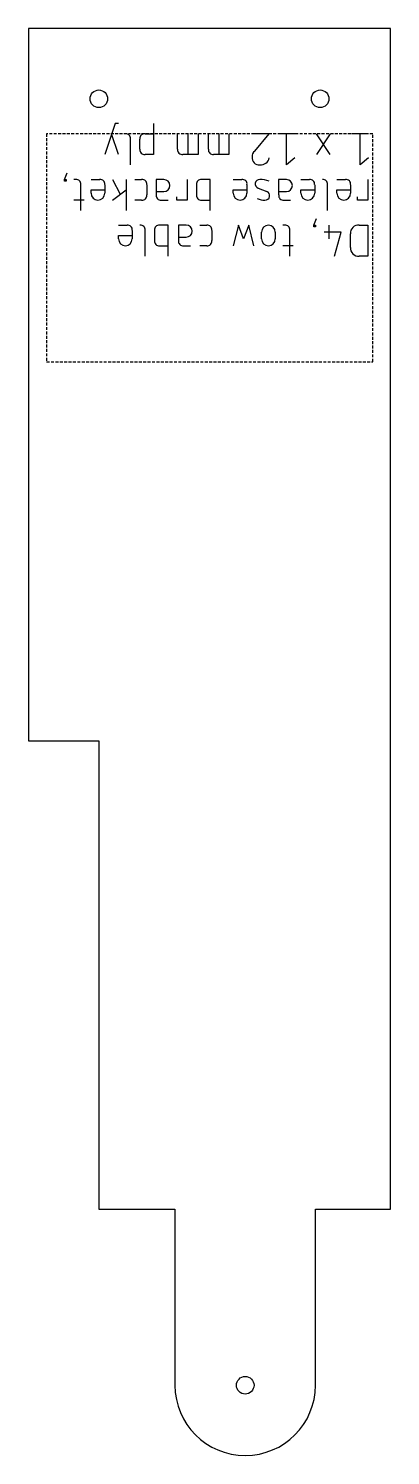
# Model space of a CAD drawing. Header units: millimetres. Extents: x -396 to -334, y -514 to -270.
import ezdxf

# ---------------------------------------------------------------- set-up
doc = ezdxf.new("R2010")
doc.units = ezdxf.units.MM
doc.linetypes.add('DASHED', pattern=[0.75, 0.5, -0.25])
doc.layers.get('0').update_dxf_attribs({"linetype": 'CONTINUOUS'})
doc.layers.add('1', color=7, linetype='DASHED')

msp = doc.modelspace()

# ---------------------------------------------------------------- linework, layer by layer
for p, q in [((-380.91, -286.25), (-382.67, -291.51)), ((-380.33, -286.25), (-380.91, -286.25)), ((-374.33, -286.25), (-374.33, -291.51)), ((-380.33, -291.51), (-381.5, -288)), ((-378.28, -293.27), (-378.28, -288.88)), ((-376.67, -290.63), (-376.67, -288.88)), ((-375.79, -288), (-374.33, -288)), ((-370.23, -290.63), (-370.23, -288)), ((-368.48, -288), (-368.48, -291.51)), ((-366.72, -288), (-366.72, -291.51)), ((-364.97, -290.63), (-364.97, -288)), ((-363.21, -288), (-363.21, -291.51)), ((-361.46, -288), (-361.46, -291.51)), ((-354.59, -288), (-357.51, -288)), ((-357.07, -290.93), (-354.59, -288)), ((-350.2, -288), (-353.12, -288)), ((-351.66, -293.27), (-351.66, -288)), ((-344.2, -288), (-346.54, -291.51)), ((-344.2, -291.51), (-346.54, -288)), ((-337.62, -288), (-340.55, -288)), ((-339.08, -293.27), (-339.08, -288)), ((-374.33, -291.51), (-375.79, -291.51)), ((-366.72, -291.51), (-369.36, -291.51)), ((-361.46, -291.51), (-364.09, -291.51)), ((-350.2, -292.1), (-351.66, -293.27)), ((-337.62, -292.1), (-339.08, -293.27)), ((-389.54, -295.8), (-389.1, -294.63)), ((-389.54, -295.8), (-389.25, -295.8)), ((-389.54, -296.09), (-389.54, -295.8)), ((-389.25, -296.09), (-389.54, -296.09)), ((-389.25, -295.8), (-389.25, -296.09)), ((-387.64, -295.8), (-387.93, -295.8)), ((-386.76, -301.07), (-386.76, -296.68)), ((-385.01, -295.8), (-383.54, -295.8)), ((-382.67, -296.68), (-382.67, -298.14)), ((-381.35, -295.8), (-380.03, -298.29)), ((-379.01, -295.8), (-379.01, -301.07)), ((-377.55, -295.8), (-376.38, -295.8)), ((-375.5, -296.68), (-375.5, -298.43)), ((-372.57, -295.8), (-373.89, -295.8)), ((-373.89, -295.8), (-373.89, -298.43)), ((-368.63, -295.8), (-368.63, -299.31)), ((-367.02, -296.68), (-367.02, -298.43)), ((-364.68, -295.8), (-366.14, -295.8)), ((-364.68, -301.07), (-364.68, -295.8)), ((-360.73, -295.8), (-359.27, -295.8)), ((-358.39, -296.68), (-358.39, -298.14)), ((-356.49, -297.26), (-355.02, -297.85)), ((-351.66, -295.8), (-352.98, -295.8)), ((-352.98, -295.8), (-352.98, -298.43)), ((-349.17, -295.8), (-347.71, -295.8)), ((-346.83, -296.68), (-346.83, -298.14)), ((-344.64, -301.07), (-344.64, -296.68)), ((-343.03, -295.8), (-341.57, -295.8)), ((-340.69, -296.68), (-340.69, -298.14)), ((-337.77, -295.8), (-337.77, -299.31)), ((-386.18, -299.31), (-387.93, -299.31)), ((-385.01, -298.14), (-385.01, -297.56)), ((-385.01, -297.56), (-382.67, -297.56)), ((-381.35, -299.31), (-379.01, -297.56)), ((-376.38, -299.31), (-377.55, -299.31)), ((-373.89, -297.85), (-372.57, -297.85)), ((-373.01, -299.31), (-371.84, -299.31)), ((-370.38, -299.31), (-370.38, -298.73)), ((-368.63, -299.31), (-370.38, -299.31)), ((-366.14, -299.31), (-364.68, -299.31)), ((-360.73, -298.14), (-360.73, -297.56)), ((-360.73, -297.56), (-358.39, -297.56)), ((-352.98, -297.85), (-351.66, -297.85)), ((-352.1, -299.31), (-350.93, -299.31)), ((-349.17, -298.14), (-349.17, -297.56)), ((-349.17, -297.56), (-346.83, -297.56)), ((-343.03, -298.14), (-343.03, -297.56)), ((-343.03, -297.56), (-340.69, -297.56)), ((-339.52, -299.31), (-339.52, -298.73)), ((-337.77, -299.31), (-339.52, -299.31)), ((-380.33, -303.6), (-378.86, -303.6)), ((-377.99, -304.48), (-377.99, -305.94)), ((-375.79, -308.87), (-375.79, -304.48)), ((-374.18, -304.48), (-374.18, -306.23)), ((-371.84, -303.6), (-373.31, -303.6)), ((-371.84, -308.87), (-371.84, -303.6)), ((-368.77, -303.6), (-370.09, -303.6)), ((-370.09, -303.6), (-370.09, -306.23)), ((-366.43, -303.6), (-365.26, -303.6)), ((-364.38, -304.48), (-364.38, -306.23)), ((-359.85, -303.6), (-360.73, -307.11)), ((-358.97, -305.94), (-359.85, -303.6)), ((-358.1, -303.6), (-358.97, -305.94)), ((-357.22, -307.11), (-358.1, -303.6)), ((-351.95, -303.6), (-352.25, -303.6)), ((-351.08, -308.87), (-351.08, -304.48)), ((-346.98, -303.6), (-346.54, -302.43)), ((-346.98, -303.6), (-346.69, -303.6)), ((-346.98, -303.89), (-346.98, -303.6)), ((-346.69, -303.89), (-346.98, -303.89)), ((-346.69, -303.6), (-346.69, -303.89)), ((-344.35, -305.94), (-344.35, -303.6)), ((-339.23, -303.6), (-337.77, -303.6)), ((-337.77, -303.6), (-337.77, -308.87)), ((-380.33, -305.94), (-380.33, -305.36)), ((-380.33, -305.36), (-377.99, -305.36)), ((-373.31, -307.11), (-371.84, -307.11)), ((-370.09, -305.65), (-368.77, -305.65)), ((-369.21, -307.11), (-368.04, -307.11)), ((-365.26, -307.11), (-366.43, -307.11)), ((-355.9, -305.94), (-355.9, -304.77)), ((-353.56, -304.77), (-353.56, -305.94)), ((-350.49, -307.11), (-352.25, -307.11)), ((-342.3, -304.77), (-345.23, -304.77)), ((-343.47, -308.87), (-342.3, -304.77)), ((-340.69, -307.4), (-340.69, -305.06)), ((-337.77, -308.87), (-339.23, -308.87))]:
    msp.add_line(p, q)
msp.add_lwpolyline([(-346.69, -471.7), (-333.89, -471.7), (-333.89, -270), (-395.69, -270), (-395.69, -391.7), (-383.69, -391.7), (-383.69, -471.7), (-370.69, -471.7), (-370.69, -501.8, 1), (-346.69, -501.8)], format="xyb", close=True)
for centre in [(-383.69, -282), (-345.89, -282), (-358.69, -501.8)]:
    msp.add_circle(centre, 1.5)
for centre, radius, start, end in [((-379.05, -288.77), 0.779, -7.7686, 97.7686), ((-375.9, -288.77), 0.779, 82.2314, 187.7686), ((-375.9, -290.74), 0.779, 172.2314, 277.7686), ((-369.46, -290.74), 0.779, 172.2314, 277.7686), ((-364.2, -290.74), 0.779, 172.2314, 277.7686), ((-356.34, -291.85), 1.18, 128.5167, 185.0861), ((-356.35, -292.11), 1.17, 172.2314, 277.7686), ((-356.02, -291.82), 1.46, 263.0482, 349.0066), ((-387.53, -296.57), 0.779, -7.7686, 97.7686), ((-383.44, -296.57), 0.779, -7.7686, 97.7686), ((-376.27, -296.57), 0.779, -7.7686, 97.7686), ((-372.57, -296.82), 1.02, -90, 90), ((-366.24, -296.57), 0.779, 82.2314, 187.7686), ((-359.16, -296.57), 0.779, -7.7686, 97.7686), ((-356.24, -296.55), 0.753, 86.3821, 250.998), ((-355.93, -298.9), 3.11, 64.4468, 94.9435), ((-351.66, -296.82), 1.02, -90, 90), ((-347.61, -296.57), 0.779, -7.7686, 97.7686), ((-345.41, -296.57), 0.779, -7.7686, 97.7686), ((-341.46, -296.57), 0.779, -7.7686, 97.7686), ((-383.84, -298.14), 1.17, -180, 0), ((-376.27, -298.54), 0.779, -97.7686, 7.7686), ((-373.12, -298.54), 0.779, 172.2314, 277.7686), ((-366.24, -298.54), 0.779, 172.2314, 277.7686), ((-359.56, -298.14), 1.17, -180, 0), ((-355.4, -296.59), 2.72, 243.1101, 271.8323), ((-355.26, -298.56), 0.752, -94.1274, 71.5075), ((-352.2, -298.54), 0.779, 172.2314, 277.7686), ((-348, -298.14), 1.17, -180, 0), ((-341.86, -298.14), 1.17, -180, 0), ((-378.76, -304.37), 0.779, -7.7686, 97.7686), ((-376.56, -304.37), 0.779, -7.7686, 97.7686), ((-373.41, -304.37), 0.779, 82.2314, 187.7686), ((-368.77, -304.62), 1.02, -90, 90), ((-365.16, -304.37), 0.779, -7.7686, 97.7686), ((-354.73, -304.77), 1.17, 0, 180), ((-351.85, -304.37), 0.779, -7.7686, 97.7686), ((-339.4, -304.89), 1.3, 82.2314, 187.7686), ((-379.16, -305.94), 1.17, -180, 0), ((-373.41, -306.34), 0.779, 172.2314, 277.7686), ((-369.32, -306.34), 0.779, 172.2314, 277.7686), ((-365.16, -306.34), 0.779, -97.7686, 7.7686), ((-354.73, -305.94), 1.17, -180, 0), ((-339.4, -307.58), 1.3, 172.2314, 277.7686)]:
    msp.add_arc(centre, radius, start, end)
at = {"layer": '1'}
for p, q in [((-336.89, -288), (-392.6, -288)), ((-392.6, -288), (-392.6, -326.92)), ((-336.89, -326.92), (-336.89, -288)), ((-392.6, -326.92), (-336.89, -326.92))]:
    msp.add_line(p, q, dxfattribs=at)

doc.saveas('drawing.dxf')
